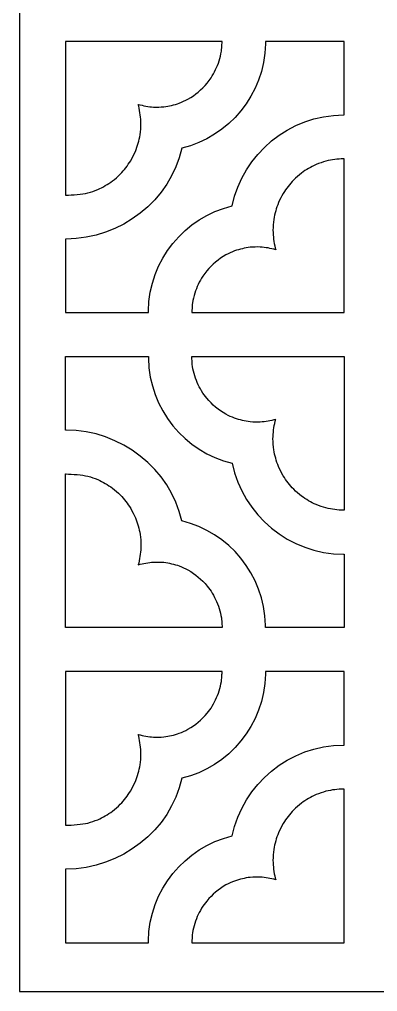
# Model space of a CAD drawing. Header units: centimetres. Extents: x -8.9 to 4.9, y -11.7 to 13.3.
# Drawn here: x -1.25 to 0.92, y -11.68 to -5.78 of the extents above; entities that cross this region are included whole.
import ezdxf

# ---------------------------------------------------------------- set-up
doc = ezdxf.new("R2010")
doc.units = ezdxf.units.CM
doc.header["$MEASUREMENT"] = 0
doc.layers.add('layer 1', color=7, linetype='Continuous')

msp = doc.modelspace()

# ---------------------------------------------------------------- linework, layer by layer
at = {"layer": 'layer 1', "color": 250}
for points, knots in [([(-1.25258, 13.2767), (-1.25258, 13.2767), (4.88442, 13.2767), (4.88442, 13.2767), (4.88442, 13.2767), (4.88442, 13.2767), (4.88442, -11.68049), (4.88442, -11.68049), (4.88442, -11.68049), (4.88442, -11.68049), (-1.25258, -11.68049), (-1.25258, -11.68049), (-1.25258, -11.68049), (-1.25258, -11.68049), (-1.25258, 13.2767), (-1.25258, 13.2767)], [0, 0, 0, 0, 0.2, 0.2, 0.2, 0.2, 0.4, 0.4, 0.4, 0.4, 0.6, 0.6, 0.6, 0.6, 1, 1, 1, 1]), ([(-0.97171, -5.91039), (-0.97171, -5.91039), (-0.02133, -5.91039), (-0.02133, -5.91039), (-0.02133, -5.91039), (-0.0214, -5.91771), (-0.02152, -5.92546), (-0.02167, -5.92884), (-0.02167, -5.92884), (-0.02227, -5.94238), (-0.02346, -5.95601), (-0.02524, -5.97012), (-0.02524, -5.97012), (-0.02874, -5.98983), (-0.03299, -6.00843), (-0.03842, -6.0277), (-0.03842, -6.0277), (-0.05123, -6.06582), (-0.06674, -6.09828), (-0.08826, -6.13215), (-0.08826, -6.13215), (-0.08826, -6.13215), (-0.11119, -6.16312), (-0.11119, -6.16312), (-0.11119, -6.16312), (-0.14617, -6.20391), (-0.18231, -6.23412), (-0.22859, -6.26107), (-0.22859, -6.26107), (-0.24591, -6.27006), (-0.26286, -6.27782), (-0.28097, -6.28506), (-0.28097, -6.28506), (-0.31282, -6.29599), (-0.34254, -6.30289), (-0.3759, -6.3072), (-0.3759, -6.3072), (-0.39651, -6.30879), (-0.41617, -6.30928), (-0.43683, -6.30875), (-0.43683, -6.30875), (-0.46964, -6.30621), (-0.4991, -6.30105), (-0.53063, -6.29216), (-0.53063, -6.29216), (-0.52959, -6.2956), (-0.52858, -6.29908), (-0.52759, -6.30258), (-0.52759, -6.30258), (-0.5192, -6.33919), (-0.51505, -6.37293), (-0.51411, -6.4105), (-0.51411, -6.4105), (-0.51467, -6.4329), (-0.51625, -6.45418), (-0.51906, -6.47641), (-0.51906, -6.47641), (-0.52545, -6.51242), (-0.53442, -6.54438), (-0.54773, -6.57841), (-0.54773, -6.57841), (-0.55643, -6.5978), (-0.56563, -6.61592), (-0.57614, -6.63437), (-0.57614, -6.63437), (-0.59537, -6.66464), (-0.6155, -6.6905), (-0.64006, -6.71653), (-0.64006, -6.71653), (-0.65527, -6.73119), (-0.67049, -6.74453), (-0.68701, -6.75766), (-0.68701, -6.75766), (-0.71605, -6.77856), (-0.74423, -6.79498), (-0.7767, -6.80986), (-0.7767, -6.80986), (-0.79645, -6.81775), (-0.81565, -6.82433), (-0.83606, -6.83021), (-0.83606, -6.83021), (-0.87228, -6.8387), (-0.93164, -6.84289), (-0.9688, -6.84384), (-0.9688, -6.84384), (-0.96909, -6.84384), (-0.97023, -6.84383), (-0.97171, -6.84382), (-0.97171, -6.84382), (-0.97171, -6.84382), (-0.97171, -5.91039), (-0.97171, -5.91039)], [0, 0, 0, 0, 0.0416667, 0.0416667, 0.0416667, 0.0416667, 0.0833333, 0.0833333, 0.0833333, 0.0833333, 0.125, 0.125, 0.125, 0.125, 0.1666667, 0.1666667, 0.1666667, 0.1666667, 0.2083333, 0.2083333, 0.2083333, 0.2083333, 0.25, 0.25, 0.25, 0.25, 0.2916667, 0.2916667, 0.2916667, 0.2916667, 0.3333333, 0.3333333, 0.3333333, 0.3333333, 0.375, 0.375, 0.375, 0.375, 0.4166667, 0.4166667, 0.4166667, 0.4166667, 0.4583333, 0.4583333, 0.4583333, 0.4583333, 0.5, 0.5, 0.5, 0.5, 0.5416667, 0.5416667, 0.5416667, 0.5416667, 0.5833333, 0.5833333, 0.5833333, 0.5833333, 0.625, 0.625, 0.625, 0.625, 0.6666667, 0.6666667, 0.6666667, 0.6666667, 0.7083333, 0.7083333, 0.7083333, 0.7083333, 0.75, 0.75, 0.75, 0.75, 0.7916667, 0.7916667, 0.7916667, 0.7916667, 0.8333333, 0.8333333, 0.8333333, 0.8333333, 0.875, 0.875, 0.875, 0.875, 0.9166667, 0.9166667, 0.9166667, 0.9166667, 1, 1, 1, 1]), ([(0.24322, -5.91039), (0.24322, -5.91039), (0.71996, -5.91039), (0.71996, -5.91039), (0.71996, -5.91039), (0.71996, -5.91039), (0.71996, -6.35675), (0.71996, -6.35675), (0.71996, -6.35675), (0.71832, -6.35675), (0.71723, -6.35674), (0.71704, -6.35674), (0.71704, -6.35674), (0.38575, -6.35674), (0.10755, -6.59395), (0.04005, -6.90891), (0.04005, -6.90891), (-0.24747, -6.97721), (-0.46353, -7.23652), (-0.46895, -7.54621), (-0.46895, -7.54621), (-0.46897, -7.54772), (-0.469, -7.55216), (-0.46901, -7.55707), (-0.46901, -7.55707), (-0.46901, -7.55707), (-0.97171, -7.55707), (-0.97171, -7.55707), (-0.97171, -7.55707), (-0.97171, -7.55707), (-0.97171, -7.11065), (-0.97171, -7.11065), (-0.97171, -7.11065), (-0.97023, -7.11065), (-0.96909, -7.11066), (-0.9688, -7.11066), (-0.9688, -7.11066), (-0.6375, -7.11066), (-0.33333, -6.87345), (-0.26583, -6.55848), (-0.26583, -6.55848), (0.02048, -6.49048), (0.23594, -6.23305), (0.24309, -5.92509), (0.24309, -5.92509), (0.24315, -5.92263), (0.24319, -5.9165), (0.24322, -5.91039)], [0, 0, 0, 0, 0.0769231, 0.0769231, 0.0769231, 0.0769231, 0.1538462, 0.1538462, 0.1538462, 0.1538462, 0.2307692, 0.2307692, 0.2307692, 0.2307692, 0.3076923, 0.3076923, 0.3076923, 0.3076923, 0.3846154, 0.3846154, 0.3846154, 0.3846154, 0.4615385, 0.4615385, 0.4615385, 0.4615385, 0.5384615, 0.5384615, 0.5384615, 0.5384615, 0.6153846, 0.6153846, 0.6153846, 0.6153846, 0.6923077, 0.6923077, 0.6923077, 0.6923077, 0.7692308, 0.7692308, 0.7692308, 0.7692308, 0.8461538, 0.8461538, 0.8461538, 0.8461538, 1, 1, 1, 1]), ([(-0.20447, -7.55707), (-0.20442, -7.55075), (-0.20435, -7.5446), (-0.20426, -7.54225), (-0.20426, -7.54225), (-0.20372, -7.52749), (-0.20248, -7.51267), (-0.20054, -7.49728), (-0.20054, -7.49728), (-0.19704, -7.47757), (-0.19279, -7.45897), (-0.18735, -7.4397), (-0.18735, -7.4397), (-0.17455, -7.40157), (-0.15904, -7.36912), (-0.13752, -7.33524), (-0.13752, -7.33524), (-0.13752, -7.33524), (-0.11459, -7.30428), (-0.11459, -7.30428), (-0.11459, -7.30428), (-0.07961, -7.26349), (-0.04347, -7.23328), (0.00281, -7.20633), (0.00281, -7.20633), (0.02013, -7.19734), (0.03709, -7.18958), (0.05519, -7.18234), (0.05519, -7.18234), (0.08705, -7.17141), (0.11676, -7.16451), (0.15012, -7.1602), (0.15012, -7.1602), (0.17073, -7.15861), (0.19039, -7.15812), (0.21105, -7.15865), (0.21105, -7.15865), (0.24387, -7.16119), (0.27332, -7.16635), (0.30485, -7.17524), (0.30485, -7.17524), (0.30382, -7.17179), (0.3028, -7.16832), (0.30182, -7.16481), (0.30182, -7.16481), (0.29342, -7.12821), (0.28928, -7.09447), (0.28833, -7.0569), (0.28833, -7.0569), (0.2889, -7.0345), (0.29047, -7.01322), (0.29328, -6.99099), (0.29328, -6.99099), (0.29968, -6.95497), (0.30864, -6.92302), (0.32196, -6.88899), (0.32196, -6.88899), (0.33065, -6.86959), (0.33985, -6.85148), (0.35037, -6.83302), (0.35037, -6.83302), (0.36959, -6.80276), (0.38972, -6.7769), (0.41428, -6.75087), (0.41428, -6.75087), (0.42949, -6.7362), (0.44472, -6.72287), (0.46124, -6.70973), (0.46124, -6.70973), (0.49027, -6.68883), (0.51846, -6.67242), (0.55092, -6.65754), (0.55092, -6.65754), (0.57067, -6.64965), (0.58987, -6.64307), (0.61028, -6.63718), (0.61028, -6.63718), (0.6465, -6.6287), (0.67988, -6.62451), (0.71704, -6.62356), (0.71704, -6.62356), (0.71722, -6.62356), (0.7183, -6.62357), (0.71996, -6.62357), (0.71996, -6.62357), (0.71996, -6.62357), (0.71996, -7.55707), (0.71996, -7.55707), (0.71996, -7.55707), (0.71996, -7.55707), (-0.20447, -7.55707), (-0.20447, -7.55707)], [0, 0, 0, 0, 0.0416667, 0.0416667, 0.0416667, 0.0416667, 0.0833333, 0.0833333, 0.0833333, 0.0833333, 0.125, 0.125, 0.125, 0.125, 0.1666667, 0.1666667, 0.1666667, 0.1666667, 0.2083333, 0.2083333, 0.2083333, 0.2083333, 0.25, 0.25, 0.25, 0.25, 0.2916667, 0.2916667, 0.2916667, 0.2916667, 0.3333333, 0.3333333, 0.3333333, 0.3333333, 0.375, 0.375, 0.375, 0.375, 0.4166667, 0.4166667, 0.4166667, 0.4166667, 0.4583333, 0.4583333, 0.4583333, 0.4583333, 0.5, 0.5, 0.5, 0.5, 0.5416667, 0.5416667, 0.5416667, 0.5416667, 0.5833333, 0.5833333, 0.5833333, 0.5833333, 0.625, 0.625, 0.625, 0.625, 0.6666667, 0.6666667, 0.6666667, 0.6666667, 0.7083333, 0.7083333, 0.7083333, 0.7083333, 0.75, 0.75, 0.75, 0.75, 0.7916667, 0.7916667, 0.7916667, 0.7916667, 0.8333333, 0.8333333, 0.8333333, 0.8333333, 0.875, 0.875, 0.875, 0.875, 0.9166667, 0.9166667, 0.9166667, 0.9166667, 1, 1, 1, 1]), ([(0.24322, -9.47047), (0.24322, -9.47047), (0.71996, -9.47047), (0.71996, -9.47047), (0.71996, -9.47047), (0.71996, -9.47047), (0.71996, -9.02411), (0.71996, -9.02411), (0.71996, -9.02411), (0.71832, -9.02411), (0.71723, -9.02412), (0.71704, -9.02412), (0.71704, -9.02412), (0.38575, -9.02412), (0.10755, -8.78692), (0.04005, -8.47195), (0.04005, -8.47195), (-0.24747, -8.40365), (-0.46353, -8.14434), (-0.46895, -7.83466), (-0.46895, -7.83466), (-0.46897, -7.83314), (-0.469, -7.82871), (-0.46901, -7.8238), (-0.46901, -7.8238), (-0.46901, -7.8238), (-0.97171, -7.8238), (-0.97171, -7.8238), (-0.97171, -7.8238), (-0.97171, -7.8238), (-0.97171, -8.27022), (-0.97171, -8.27022), (-0.97171, -8.27022), (-0.97023, -8.27021), (-0.96909, -8.27021), (-0.9688, -8.27021), (-0.9688, -8.27021), (-0.6375, -8.27021), (-0.33333, -8.50741), (-0.26583, -8.82238), (-0.26583, -8.82238), (0.02048, -8.89038), (0.23594, -9.14781), (0.24309, -9.45577), (0.24309, -9.45577), (0.24315, -9.45823), (0.24319, -9.46436), (0.24322, -9.47047)], [0, 0, 0, 0, 0.0769231, 0.0769231, 0.0769231, 0.0769231, 0.1538462, 0.1538462, 0.1538462, 0.1538462, 0.2307692, 0.2307692, 0.2307692, 0.2307692, 0.3076923, 0.3076923, 0.3076923, 0.3076923, 0.3846154, 0.3846154, 0.3846154, 0.3846154, 0.4615385, 0.4615385, 0.4615385, 0.4615385, 0.5384615, 0.5384615, 0.5384615, 0.5384615, 0.6153846, 0.6153846, 0.6153846, 0.6153846, 0.6923077, 0.6923077, 0.6923077, 0.6923077, 0.7692308, 0.7692308, 0.7692308, 0.7692308, 0.8461538, 0.8461538, 0.8461538, 0.8461538, 1, 1, 1, 1]), ([(-0.20447, -7.8238), (-0.20442, -7.83011), (-0.20435, -7.83626), (-0.20426, -7.83862), (-0.20426, -7.83862), (-0.20372, -7.85337), (-0.20248, -7.86819), (-0.20054, -7.88358), (-0.20054, -7.88358), (-0.19704, -7.90329), (-0.19279, -7.9219), (-0.18735, -7.94116), (-0.18735, -7.94116), (-0.17455, -7.97929), (-0.15904, -8.01174), (-0.13752, -8.04562), (-0.13752, -8.04562), (-0.13752, -8.04562), (-0.11459, -8.07658), (-0.11459, -8.07658), (-0.11459, -8.07658), (-0.07961, -8.11737), (-0.04347, -8.14758), (0.00281, -8.17453), (0.00281, -8.17453), (0.02013, -8.18352), (0.03709, -8.19128), (0.05519, -8.19852), (0.05519, -8.19852), (0.08705, -8.20946), (0.11676, -8.21635), (0.15012, -8.22066), (0.15012, -8.22066), (0.17073, -8.22225), (0.19039, -8.22274), (0.21105, -8.22221), (0.21105, -8.22221), (0.24387, -8.21968), (0.27332, -8.21451), (0.30485, -8.20562), (0.30485, -8.20562), (0.30382, -8.20907), (0.3028, -8.21254), (0.30182, -8.21605), (0.30182, -8.21605), (0.29342, -8.25266), (0.28928, -8.28639), (0.28833, -8.32396), (0.28833, -8.32396), (0.2889, -8.34636), (0.29047, -8.36764), (0.29328, -8.38987), (0.29328, -8.38987), (0.29968, -8.42589), (0.30864, -8.45784), (0.32196, -8.49188), (0.32196, -8.49188), (0.33065, -8.51127), (0.33985, -8.52938), (0.35037, -8.54784), (0.35037, -8.54784), (0.36959, -8.5781), (0.38972, -8.60396), (0.41428, -8.63), (0.41428, -8.63), (0.42949, -8.64466), (0.44472, -8.65799), (0.46124, -8.67113), (0.46124, -8.67113), (0.49027, -8.69203), (0.51846, -8.70844), (0.55092, -8.72332), (0.55092, -8.72332), (0.57067, -8.73121), (0.58987, -8.73779), (0.61028, -8.74368), (0.61028, -8.74368), (0.6465, -8.75216), (0.67988, -8.75635), (0.71704, -8.75731), (0.71704, -8.75731), (0.71722, -8.7573), (0.7183, -8.7573), (0.71996, -8.75729), (0.71996, -8.75729), (0.71996, -8.75729), (0.71996, -7.8238), (0.71996, -7.8238), (0.71996, -7.8238), (0.71996, -7.8238), (-0.20447, -7.8238), (-0.20447, -7.8238)], [0, 0, 0, 0, 0.0416667, 0.0416667, 0.0416667, 0.0416667, 0.0833333, 0.0833333, 0.0833333, 0.0833333, 0.125, 0.125, 0.125, 0.125, 0.1666667, 0.1666667, 0.1666667, 0.1666667, 0.2083333, 0.2083333, 0.2083333, 0.2083333, 0.25, 0.25, 0.25, 0.25, 0.2916667, 0.2916667, 0.2916667, 0.2916667, 0.3333333, 0.3333333, 0.3333333, 0.3333333, 0.375, 0.375, 0.375, 0.375, 0.4166667, 0.4166667, 0.4166667, 0.4166667, 0.4583333, 0.4583333, 0.4583333, 0.4583333, 0.5, 0.5, 0.5, 0.5, 0.5416667, 0.5416667, 0.5416667, 0.5416667, 0.5833333, 0.5833333, 0.5833333, 0.5833333, 0.625, 0.625, 0.625, 0.625, 0.6666667, 0.6666667, 0.6666667, 0.6666667, 0.7083333, 0.7083333, 0.7083333, 0.7083333, 0.75, 0.75, 0.75, 0.75, 0.7916667, 0.7916667, 0.7916667, 0.7916667, 0.8333333, 0.8333333, 0.8333333, 0.8333333, 0.875, 0.875, 0.875, 0.875, 0.9166667, 0.9166667, 0.9166667, 0.9166667, 1, 1, 1, 1]), ([(-0.97171, -9.47047), (-0.97171, -9.47047), (-0.02133, -9.47047), (-0.02133, -9.47047), (-0.02133, -9.47047), (-0.0214, -9.46316), (-0.02152, -9.4554), (-0.02167, -9.45202), (-0.02167, -9.45202), (-0.02227, -9.43848), (-0.02346, -9.42486), (-0.02524, -9.41075), (-0.02524, -9.41075), (-0.02874, -9.39103), (-0.03299, -9.37243), (-0.03842, -9.35316), (-0.03842, -9.35316), (-0.05123, -9.31504), (-0.06674, -9.28258), (-0.08826, -9.24871), (-0.08826, -9.24871), (-0.08826, -9.24871), (-0.11119, -9.21774), (-0.11119, -9.21774), (-0.11119, -9.21774), (-0.14617, -9.17695), (-0.18231, -9.14674), (-0.22859, -9.1198), (-0.22859, -9.1198), (-0.24591, -9.11081), (-0.26286, -9.10304), (-0.28097, -9.0958), (-0.28097, -9.0958), (-0.31282, -9.08487), (-0.34254, -9.07797), (-0.3759, -9.07367), (-0.3759, -9.07367), (-0.39651, -9.07207), (-0.41617, -9.07158), (-0.43683, -9.07211), (-0.43683, -9.07211), (-0.46964, -9.07465), (-0.4991, -9.07981), (-0.53063, -9.0887), (-0.53063, -9.0887), (-0.52959, -9.08526), (-0.52858, -9.08178), (-0.52759, -9.07828), (-0.52759, -9.07828), (-0.5192, -9.04167), (-0.51505, -9.00793), (-0.51411, -8.97036), (-0.51411, -8.97036), (-0.51467, -8.94797), (-0.51625, -8.92668), (-0.51906, -8.90445), (-0.51906, -8.90445), (-0.52545, -8.86844), (-0.53442, -8.83648), (-0.54773, -8.80245), (-0.54773, -8.80245), (-0.55643, -8.78306), (-0.56563, -8.76494), (-0.57614, -8.74649), (-0.57614, -8.74649), (-0.59537, -8.71622), (-0.6155, -8.69036), (-0.64006, -8.66433), (-0.64006, -8.66433), (-0.65527, -8.64967), (-0.67049, -8.63633), (-0.68701, -8.6232), (-0.68701, -8.6232), (-0.71605, -8.6023), (-0.74423, -8.58588), (-0.7767, -8.57101), (-0.7767, -8.57101), (-0.79645, -8.56311), (-0.81565, -8.55653), (-0.83606, -8.55065), (-0.83606, -8.55065), (-0.87228, -8.54216), (-0.93164, -8.53797), (-0.9688, -8.53702), (-0.9688, -8.53702), (-0.96909, -8.53703), (-0.97023, -8.53704), (-0.97171, -8.53705), (-0.97171, -8.53705), (-0.97171, -8.53705), (-0.97171, -9.47047), (-0.97171, -9.47047)], [0, 0, 0, 0, 0.0416667, 0.0416667, 0.0416667, 0.0416667, 0.0833333, 0.0833333, 0.0833333, 0.0833333, 0.125, 0.125, 0.125, 0.125, 0.1666667, 0.1666667, 0.1666667, 0.1666667, 0.2083333, 0.2083333, 0.2083333, 0.2083333, 0.25, 0.25, 0.25, 0.25, 0.2916667, 0.2916667, 0.2916667, 0.2916667, 0.3333333, 0.3333333, 0.3333333, 0.3333333, 0.375, 0.375, 0.375, 0.375, 0.4166667, 0.4166667, 0.4166667, 0.4166667, 0.4583333, 0.4583333, 0.4583333, 0.4583333, 0.5, 0.5, 0.5, 0.5, 0.5416667, 0.5416667, 0.5416667, 0.5416667, 0.5833333, 0.5833333, 0.5833333, 0.5833333, 0.625, 0.625, 0.625, 0.625, 0.6666667, 0.6666667, 0.6666667, 0.6666667, 0.7083333, 0.7083333, 0.7083333, 0.7083333, 0.75, 0.75, 0.75, 0.75, 0.7916667, 0.7916667, 0.7916667, 0.7916667, 0.8333333, 0.8333333, 0.8333333, 0.8333333, 0.875, 0.875, 0.875, 0.875, 0.9166667, 0.9166667, 0.9166667, 0.9166667, 1, 1, 1, 1]), ([(-0.97171, -9.7372), (-0.97171, -9.7372), (-0.02133, -9.7372), (-0.02133, -9.7372), (-0.02133, -9.7372), (-0.0214, -9.74451), (-0.02152, -9.75227), (-0.02167, -9.75565), (-0.02167, -9.75565), (-0.02227, -9.76919), (-0.02346, -9.78281), (-0.02524, -9.79692), (-0.02524, -9.79692), (-0.02874, -9.81664), (-0.03299, -9.83524), (-0.03842, -9.85451), (-0.03842, -9.85451), (-0.05123, -9.89263), (-0.06674, -9.92509), (-0.08826, -9.95896), (-0.08826, -9.95896), (-0.08826, -9.95896), (-0.11119, -9.98992), (-0.11119, -9.98992), (-0.11119, -9.98992), (-0.14617, -10.03072), (-0.18231, -10.06093), (-0.22859, -10.08787), (-0.22859, -10.08787), (-0.24591, -10.09686), (-0.26286, -10.10463), (-0.28097, -10.11187), (-0.28097, -10.11187), (-0.31282, -10.1228), (-0.34254, -10.1297), (-0.3759, -10.134), (-0.3759, -10.134), (-0.39651, -10.1356), (-0.41617, -10.13609), (-0.43683, -10.13555), (-0.43683, -10.13555), (-0.46964, -10.13302), (-0.4991, -10.12786), (-0.53063, -10.11897), (-0.53063, -10.11897), (-0.52959, -10.12241), (-0.52858, -10.12588), (-0.52759, -10.12939), (-0.52759, -10.12939), (-0.5192, -10.166), (-0.51505, -10.19973), (-0.51411, -10.23731), (-0.51411, -10.23731), (-0.51467, -10.2597), (-0.51625, -10.28098), (-0.51906, -10.30321), (-0.51906, -10.30321), (-0.52545, -10.33923), (-0.53442, -10.37119), (-0.54773, -10.40522), (-0.54773, -10.40522), (-0.55643, -10.42461), (-0.56563, -10.44273), (-0.57614, -10.46118), (-0.57614, -10.46118), (-0.59537, -10.49144), (-0.6155, -10.51731), (-0.64006, -10.54334), (-0.64006, -10.54334), (-0.65527, -10.558), (-0.67049, -10.57134), (-0.68701, -10.58447), (-0.68701, -10.58447), (-0.71605, -10.60537), (-0.74423, -10.62179), (-0.7767, -10.63666), (-0.7767, -10.63666), (-0.79645, -10.64456), (-0.81565, -10.65114), (-0.83606, -10.65702), (-0.83606, -10.65702), (-0.87228, -10.66551), (-0.93164, -10.66969), (-0.9688, -10.67065), (-0.9688, -10.67065), (-0.96909, -10.67064), (-0.97023, -10.67063), (-0.97171, -10.67062), (-0.97171, -10.67062), (-0.97171, -10.67062), (-0.97171, -9.7372), (-0.97171, -9.7372)], [0, 0, 0, 0, 0.0416667, 0.0416667, 0.0416667, 0.0416667, 0.0833333, 0.0833333, 0.0833333, 0.0833333, 0.125, 0.125, 0.125, 0.125, 0.1666667, 0.1666667, 0.1666667, 0.1666667, 0.2083333, 0.2083333, 0.2083333, 0.2083333, 0.25, 0.25, 0.25, 0.25, 0.2916667, 0.2916667, 0.2916667, 0.2916667, 0.3333333, 0.3333333, 0.3333333, 0.3333333, 0.375, 0.375, 0.375, 0.375, 0.4166667, 0.4166667, 0.4166667, 0.4166667, 0.4583333, 0.4583333, 0.4583333, 0.4583333, 0.5, 0.5, 0.5, 0.5, 0.5416667, 0.5416667, 0.5416667, 0.5416667, 0.5833333, 0.5833333, 0.5833333, 0.5833333, 0.625, 0.625, 0.625, 0.625, 0.6666667, 0.6666667, 0.6666667, 0.6666667, 0.7083333, 0.7083333, 0.7083333, 0.7083333, 0.75, 0.75, 0.75, 0.75, 0.7916667, 0.7916667, 0.7916667, 0.7916667, 0.8333333, 0.8333333, 0.8333333, 0.8333333, 0.875, 0.875, 0.875, 0.875, 0.9166667, 0.9166667, 0.9166667, 0.9166667, 1, 1, 1, 1]), ([(0.24322, -9.7372), (0.24322, -9.7372), (0.71996, -9.7372), (0.71996, -9.7372), (0.71996, -9.7372), (0.71996, -9.7372), (0.71996, -10.18356), (0.71996, -10.18356), (0.71996, -10.18356), (0.71832, -10.18355), (0.71723, -10.18355), (0.71704, -10.18355), (0.71704, -10.18355), (0.38575, -10.18355), (0.10755, -10.42075), (0.04005, -10.73572), (0.04005, -10.73572), (-0.24747, -10.80401), (-0.46353, -11.06333), (-0.46895, -11.37301), (-0.46895, -11.37301), (-0.46897, -11.37453), (-0.469, -11.37896), (-0.46901, -11.38387), (-0.46901, -11.38387), (-0.46901, -11.38387), (-0.97171, -11.38387), (-0.97171, -11.38387), (-0.97171, -11.38387), (-0.97171, -11.38387), (-0.97171, -10.93745), (-0.97171, -10.93745), (-0.97171, -10.93745), (-0.97023, -10.93746), (-0.96909, -10.93746), (-0.9688, -10.93746), (-0.9688, -10.93746), (-0.6375, -10.93746), (-0.33333, -10.70026), (-0.26583, -10.38529), (-0.26583, -10.38529), (0.02048, -10.31729), (0.23594, -10.05986), (0.24309, -9.7519), (0.24309, -9.7519), (0.24315, -9.74944), (0.24319, -9.74331), (0.24322, -9.7372)], [0, 0, 0, 0, 0.0769231, 0.0769231, 0.0769231, 0.0769231, 0.1538462, 0.1538462, 0.1538462, 0.1538462, 0.2307692, 0.2307692, 0.2307692, 0.2307692, 0.3076923, 0.3076923, 0.3076923, 0.3076923, 0.3846154, 0.3846154, 0.3846154, 0.3846154, 0.4615385, 0.4615385, 0.4615385, 0.4615385, 0.5384615, 0.5384615, 0.5384615, 0.5384615, 0.6153846, 0.6153846, 0.6153846, 0.6153846, 0.6923077, 0.6923077, 0.6923077, 0.6923077, 0.7692308, 0.7692308, 0.7692308, 0.7692308, 0.8461538, 0.8461538, 0.8461538, 0.8461538, 1, 1, 1, 1]), ([(-0.20447, -11.38387), (-0.20442, -11.37756), (-0.20435, -11.37141), (-0.20426, -11.36905), (-0.20426, -11.36905), (-0.20372, -11.35429), (-0.20248, -11.33948), (-0.20054, -11.32409), (-0.20054, -11.32409), (-0.19704, -11.30438), (-0.19279, -11.28577), (-0.18735, -11.26651), (-0.18735, -11.26651), (-0.17455, -11.22838), (-0.15904, -11.19593), (-0.13752, -11.16205), (-0.13752, -11.16205), (-0.13752, -11.16205), (-0.11459, -11.13109), (-0.11459, -11.13109), (-0.11459, -11.13109), (-0.07961, -11.0903), (-0.04347, -11.06009), (0.00281, -11.03314), (0.00281, -11.03314), (0.02013, -11.02415), (0.03709, -11.01638), (0.05519, -11.00915), (0.05519, -11.00915), (0.08705, -10.99821), (0.11676, -10.99132), (0.15012, -10.98701), (0.15012, -10.98701), (0.17073, -10.98542), (0.19039, -10.98493), (0.21105, -10.98546), (0.21105, -10.98546), (0.24387, -10.98799), (0.27332, -10.99315), (0.30485, -11.00204), (0.30485, -11.00204), (0.30382, -10.9986), (0.3028, -10.99513), (0.30182, -10.99162), (0.30182, -10.99162), (0.29342, -10.95501), (0.28928, -10.92128), (0.28833, -10.8837), (0.28833, -10.8837), (0.2889, -10.86131), (0.29047, -10.84003), (0.29328, -10.8178), (0.29328, -10.8178), (0.29968, -10.78178), (0.30864, -10.74982), (0.32196, -10.71579), (0.32196, -10.71579), (0.33065, -10.6964), (0.33985, -10.67828), (0.35037, -10.65983), (0.35037, -10.65983), (0.36959, -10.62957), (0.38972, -10.6037), (0.41428, -10.57767), (0.41428, -10.57767), (0.42949, -10.56301), (0.44472, -10.54967), (0.46124, -10.53654), (0.46124, -10.53654), (0.49027, -10.51564), (0.51846, -10.49922), (0.55092, -10.48435), (0.55092, -10.48435), (0.57067, -10.47645), (0.58987, -10.46987), (0.61028, -10.46399), (0.61028, -10.46399), (0.6465, -10.4555), (0.67988, -10.45132), (0.71704, -10.45036), (0.71704, -10.45036), (0.71722, -10.45037), (0.7183, -10.45037), (0.71996, -10.45038), (0.71996, -10.45038), (0.71996, -10.45038), (0.71996, -11.38387), (0.71996, -11.38387), (0.71996, -11.38387), (0.71996, -11.38387), (-0.20447, -11.38387), (-0.20447, -11.38387)], [0, 0, 0, 0, 0.0416667, 0.0416667, 0.0416667, 0.0416667, 0.0833333, 0.0833333, 0.0833333, 0.0833333, 0.125, 0.125, 0.125, 0.125, 0.1666667, 0.1666667, 0.1666667, 0.1666667, 0.2083333, 0.2083333, 0.2083333, 0.2083333, 0.25, 0.25, 0.25, 0.25, 0.2916667, 0.2916667, 0.2916667, 0.2916667, 0.3333333, 0.3333333, 0.3333333, 0.3333333, 0.375, 0.375, 0.375, 0.375, 0.4166667, 0.4166667, 0.4166667, 0.4166667, 0.4583333, 0.4583333, 0.4583333, 0.4583333, 0.5, 0.5, 0.5, 0.5, 0.5416667, 0.5416667, 0.5416667, 0.5416667, 0.5833333, 0.5833333, 0.5833333, 0.5833333, 0.625, 0.625, 0.625, 0.625, 0.6666667, 0.6666667, 0.6666667, 0.6666667, 0.7083333, 0.7083333, 0.7083333, 0.7083333, 0.75, 0.75, 0.75, 0.75, 0.7916667, 0.7916667, 0.7916667, 0.7916667, 0.8333333, 0.8333333, 0.8333333, 0.8333333, 0.875, 0.875, 0.875, 0.875, 0.9166667, 0.9166667, 0.9166667, 0.9166667, 1, 1, 1, 1])]:
    msp.add_open_spline(points, degree=3, knots=knots, dxfattribs=at)

doc.saveas('drawing.dxf')
